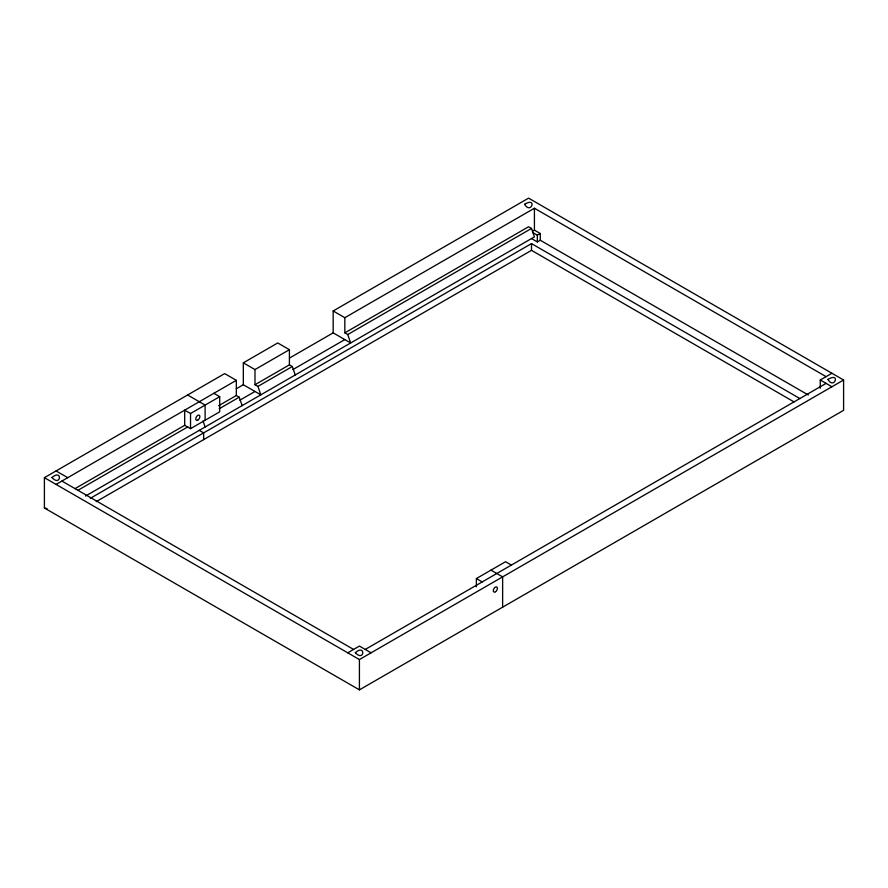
<?xml version="1.0" encoding="UTF-8"?>
<svg xmlns="http://www.w3.org/2000/svg" width="888" height="888" viewBox="0 0 888 888"><rect width="100%" height="100%" fill="white"/><g stroke="black" fill="none" stroke-linecap="round" stroke-linejoin="round"><path stroke-width="1.33" d="M289.532 358.042L333.166 332.856L333.166 310.966L528.582 198.135L843.6 380.009L843.6 410.323L359.418 689.865L44.4 507.992L44.4 477.677L224.653 373.604L236.33 380.341L236.33 395.504L218.592 405.738M254.989 384.726L257.909 386.402L260.828 394.827L243.323 384.726L243.323 362.837L277.744 342.957L289.41 349.694L289.41 364.857L254.989 384.726L254.989 369.563L289.41 349.694M56.066 484.415L236.33 380.341M333.166 310.966L344.833 317.704L534.421 208.236L826.095 376.645M190.532 413.519L219.702 396.681L219.702 411.832L190.532 428.671L184.693 425.308L184.693 410.156L190.532 413.519L190.532 428.671M236.33 388.766L243.323 384.726M74.914 488.689L184.926 425.174M344.833 317.704L344.833 332.856L528.582 226.762L531.501 228.449L534.421 236.874L85.526 496.037M77.822 490.376L187.845 426.862M219.147 408.791L239.238 397.18L242.158 405.605M257.909 386.402L292.33 366.533L295.249 374.958M344.833 332.856L347.741 334.543L531.501 228.449M239.827 400.222L254.989 391.464M292.951 369.541L344.833 339.593M532.478 231.257L534.421 230.136L540.259 233.5L540.259 240.237L808.302 394.994M532.667 232.49L537.34 235.187L540.259 233.5M90.276 498.346L531.501 243.601L800.044 398.645M531.501 238.55L537.34 241.924L540.259 240.237M96.248 501.631L531.501 250.338L794.05 401.92M347.741 652.813L359.418 646.076L371.084 652.813M476.379 586.813L476.379 578.554L505.55 561.716L511.377 565.079M820.268 388.278L820.268 380.009L831.934 373.271M365.246 649.45L826.095 383.372M44.4 477.677L359.418 659.551L843.6 380.009M44.4 507.992L47.053 508.602M820.268 380.009L831.934 386.746M333.166 332.856L350.66 342.957L347.741 334.543M289.41 364.857L292.33 366.533M243.323 362.837L254.989 369.563M236.33 395.504L239.238 397.18M213.864 393.306L219.702 396.681M187.612 394.994L205.117 405.095L205.117 420.257M490.964 570.129L502.63 576.867L502.63 607.181M476.379 578.554L482.206 581.918M199.278 430.358L203.652 432.889L203.652 439.627M56.066 470.94L67.732 477.677M61.905 481.052L353.579 649.45M203.03 420.979L205.117 426.995M537.34 235.187L537.34 241.924M534.421 208.236L534.421 230.136M531.501 243.601L531.501 250.338M359.418 659.551L359.418 689.865M355.311 652.691C364.602 662.504 365.856 643.5 355.311 652.691M524.597 204.251C530.88 215.074 537.64 196.57 524.597 204.251M827.96 379.365C834.054 390.232 841.114 371.761 827.96 379.365M51.97 477.544C61.117 487.401 62.648 468.409 51.97 477.544M495.56 591.719A2.886 1.665 -60 0 0 496.98 587.157A2.886 1.665 -60 0 0 493.473 589.621A2.886 1.665 -60 0 0 495.56 591.719M198.224 419.813A2.886 1.665 -60 0 0 199.356 415.284A2.886 1.665 -60 0 0 195.893 418.093A2.886 1.665 -60 0 0 198.224 419.813"/></g></svg>
